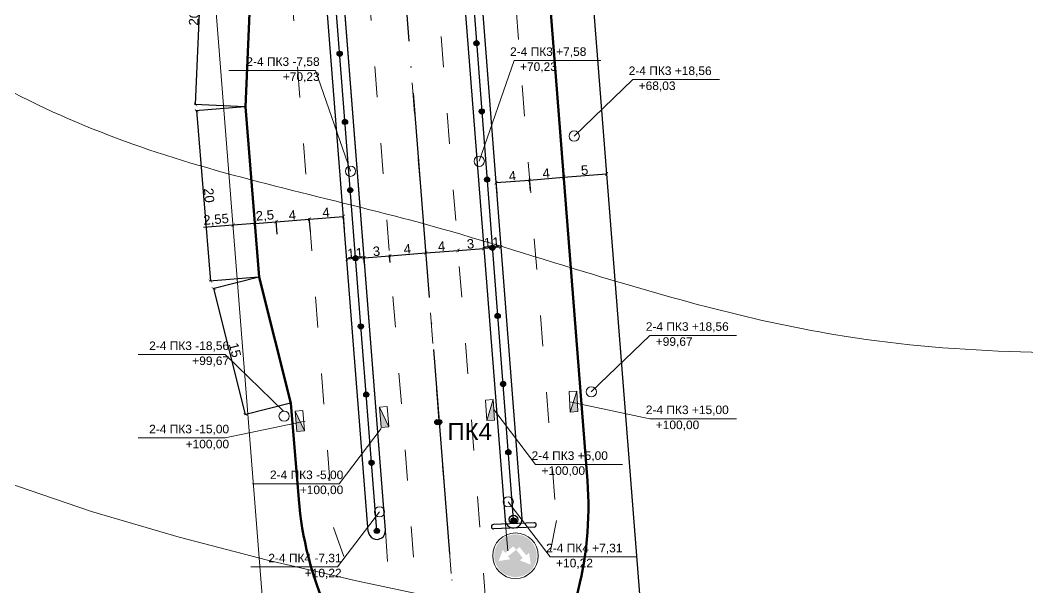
# Model space of a CAD drawing. Header units: millimetres. Extents: x -2123 to 5424, y -1286 to 835.
# Drawn here: x 1735.7 to 1853.5, y -149.8 to -83.4 of the extents above; entities that cross this region are included whole.
import ezdxf

# ---------------------------------------------------------------- set-up
doc = ezdxf.new("R2010")
doc.units = ezdxf.units.MM
doc.linetypes.add('ACAD_ISO03W100', pattern=[30, 12, -18])
doc.linetypes.add('ACAD_ISO04W100', pattern=[30, 24, -3, 0, -3])
doc.layers.get('0').update_dxf_attribs({"lineweight": 15})
for name, color, linetype, lineweight in [('0_Ном._пера__5', 5, 'Continuous', 18), ('1 Відмітки', 7, 'Continuous', 25), ('вертикалка', 6, 'Continuous', 15), ('Горизонталі', 7, 'Continuous', 18), ('Дор. Розм.', 7, 'Continuous', 50), ('дорога', 126, 'Continuous', 25), ('поздовжній профіль', 250, 'Continuous', 15), ('Позначки Наталії Симочко_Ном._пера__7', 7, 'Continuous', 18), ('Інж. мережі', 205, 'Continuous', 18)]:
    doc.layers.add(name, color=color, linetype=linetype, lineweight=lineweight)
doc.layers.add('Вісь', color=170, linetype='ACAD_ISO04W100')
doc.layers.add('Осі', color=164, linetype='Continuous')
doc.layers.add('Озелення', color=7, linetype='Continuous', lineweight=15, true_color=0x2bad00)
doc.styles.get("Standard").update_dxf_attribs({"font": 'arial.ttf'})
doc.styles.add('СГЕНЕРИР_СТИЛЬ_1', font='arial.ttf')
doc.dimstyles.new('Переход', dxfattribs={"dimscale": 0.1, "dimtxt": 11, "dimasz": 4, "dimexe": 1.25, "dimexo": 0.625, "dimgap": 0.9, "dimtad": 1, "dimtxsty": 'Standard', "dimblk": 'ARCHTICK', "dimcen": 2.5, "dimadec": 0, "dimazin": 0, "dimtfac": 1, "dimtmove": 0, "dimatfit": 3, "dimldrblk": 'ARCHTICK', "dimfxl": 1, "dimarcsym": 0})

# ---------------------------------------------------------------- blocks, each defined once
blk = doc.blocks.new('6')
at = {"layer": '1 Відмітки', "transparency": 33554559}
h = blk.add_hatch(color=256, dxfattribs=at)
h.dxf.hatch_style = 1
edge = h.paths.add_edge_path()
edge.add_arc((-467.508, 342.132), 0.2, 0, 360)
at = {"layer": '1 Відмітки'}
blk.add_circle((-467.508, 342.132), 0.2, dxfattribs=at)
blk = doc.blocks.new('4-2-3')
h = blk.add_hatch(color=5)
h.paths.add_polyline_path([(3.55, 3.27), (3.45, 3.27, 0.409993), (0.23, 0, 1), (6.77, 0, 0.409993)])
h.paths.add_polyline_path([(1.47, 0.66), (1.88, 0.25), (3.02, 1.39), (3.5, 0.91), (3.98, 1.39), (5.12, 0.25), (5.53, 0.66), (6, -1.11), (4.23, -0.64), (4.64, -0.23), (3.5, 0.91), (2.36, -0.23), (2.77, -0.64), (1.01, -1.11)], flags=16)
at = {"color": 5}
blk.add_circle((3.5, 0), 3.5, dxfattribs=at)
blk = doc.blocks.new('столб')
at = {"layer": 'поздовжній профіль', "color": 160}
for points in [[(-500, 0, 0, 0, 0), (-1000, 0, 350, 0, 0), (-1700, 0, 0, 0, 0)], [(500, 0, 0, 0, 0), (1000, 0, 350, 0, 0), (1700, 0, 0, 0, 0)]]:
    blk.add_lwpolyline(points, format="xyseb", dxfattribs=at)
blk.add_circle((0, 0), 500, dxfattribs=at)
blk = doc.blocks.new('*U915')
at = {"layer": 'Озелення', "lineweight": 20, "true_color": 0x000000}
h = blk.add_hatch(color=18, dxfattribs=at)
h.dxf.hatch_style = 1
edge = h.paths.add_edge_path()
edge.add_arc((0, 0), 0.301, -94.4575, 265.5425)
at = {"layer": '1 Відмітки', "color": 0, "xscale": 1.5, "yscale": 1.5, "zscale": 1.5, "rotation": 265.5425082136507}
blk.add_blockref('6', (-566.15, -659.26, -205), dxfattribs=at)
blk = doc.blocks.new('*U916')
at = {"layer": 'вертикалка', "color": 0, "linetype": 'ByBlock', "lineweight": -2, "transparency": 16777216, "rotation": 94.45749178634932}
for p in [(4395.8, -1088.13, -200), (4396.42, -1096.11, -200), (4397.04, -1104.09, -200), (4397.66, -1112.06, -200), (4398.28, -1120.04, -200), (4398.91, -1128.01, -200), (4399.53, -1135.99, -200), (4400.15, -1143.97, -200)]:
    blk.add_blockref('*U915', p, dxfattribs=at)
blk = doc.blocks.new('*U917')
at = {"layer": 'Озелення', "lineweight": 20, "true_color": 0x000000}
h = blk.add_hatch(color=18, dxfattribs=at)
h.dxf.hatch_style = 1
edge = h.paths.add_edge_path()
edge.add_arc((0, 0), 0.301, -94.4575, 265.5425)
at = {"layer": '1 Відмітки', "color": 0, "xscale": 1.5, "yscale": 1.5, "zscale": 1.5, "rotation": 265.5425082136507}
blk.add_blockref('6', (-566.15, -659.26, -205), dxfattribs=at)
blk = doc.blocks.new('*U918')
at = {"layer": 'вертикалка', "color": 0, "linetype": 'ByBlock', "lineweight": -2, "transparency": 16777216, "rotation": 94.45749178634932}
for p in [(4395.8, -1088.13, -200), (4396.42, -1096.11, -200), (4397.04, -1104.09, -200), (4397.66, -1112.06, -200), (4398.28, -1120.04, -200), (4398.91, -1128.01, -200), (4399.53, -1135.99, -200), (4400.15, -1143.97, -200)]:
    blk.add_blockref('*U917', p, dxfattribs=at)
blk = doc.blocks.new('_ArchTick')
at = {"color": 0, "linetype": 'ByBlock', "const_width": 0.15}
blk.add_lwpolyline([(-0.5, -0.5), (0.5, 0.5)], dxfattribs=at)
blk = doc.blocks.new('*D926')
at = {"layer": 'Defpoints', "color": 0, "transparency": 16777216}
for p in [(1778.89, -110.95), (1778.96, -111.8), (1775.95, -112.03)]:
    blk.add_point(p, dxfattribs=at)
at = {"layer": 'Інж. мережі', "color": 0, "lineweight": -2, "transparency": 16777216}
for p, q in [((1775.95, -111.97), (1775.88, -111.06)), ((1775.89, -111.19), (1778.89, -110.95)), ((1778.95, -111.73), (1778.88, -110.82))]:
    blk.add_line(p, q, dxfattribs=at)
at = {"layer": 'Інж. мережі', "color": 0, "lineweight": -2, "transparency": 16777216, "xscale": 0.4, "yscale": 0.4, "zscale": 0.4}
for p, rotation in [((1778.89, -110.95), 4.511397267358942), ((1775.89, -111.19), 184.5113972673589)]:
    blk.add_blockref('_ArchTick', p, dxfattribs=dict(at, rotation=rotation))
at = {"layer": 'Інж. мережі', "color": 0, "transparency": 16777216, "insert": (1777.34, -110.42), "char_height": 1.1, "attachment_point": 5, "rotation": 4.5114}
blk.add_mtext('3', dxfattribs=at)
blk = doc.blocks.new('*D927')
at = {"layer": 'Defpoints', "color": 0, "transparency": 16777216}
for p in [(1783.1, -110.61), (1783.1, -110.61), (1778.89, -110.95)]:
    blk.add_point(p, dxfattribs=at)
at = {"layer": 'Інж. мережі', "color": 0, "lineweight": -2, "transparency": 16777216}
for p, q in [((1778.89, -110.95), (1783.1, -110.61)), ((1783.1, -110.55), (1783.09, -110.49)), ((1778.9, -111.01), (1778.9, -111.07))]:
    blk.add_line(p, q, dxfattribs=at)
at = {"layer": 'Інж. мережі', "color": 0, "lineweight": -2, "transparency": 16777216, "xscale": 0.4, "yscale": 0.4, "zscale": 0.4}
for p, rotation in [((1778.89, -110.95), 184.5325286744031), ((1783.1, -110.61), 4.532528674403104)]:
    blk.add_blockref('_ArchTick', p, dxfattribs=dict(at, rotation=rotation))
at = {"layer": 'Інж. мережі', "color": 0, "transparency": 16777216, "insert": (1780.95, -110.14), "char_height": 1.1, "attachment_point": 5, "rotation": 4.5325}
blk.add_mtext('4', dxfattribs=at)
blk = doc.blocks.new('*D928')
at = {"layer": 'Defpoints', "color": 0, "transparency": 16777216}
for p in [(1783.1, -110.61), (1786.89, -110.31), (1786.89, -110.31)]:
    blk.add_point(p, dxfattribs=at)
at = {"layer": 'Інж. мережі', "color": 0, "lineweight": -2, "transparency": 16777216}
for p, q in [((1783.1, -110.61), (1786.89, -110.31)), ((1783.11, -110.68), (1783.11, -110.74)), ((1786.9, -110.38), (1786.9, -110.44))]:
    blk.add_line(p, q, dxfattribs=at)
at = {"layer": 'Інж. мережі', "color": 0, "lineweight": -2, "transparency": 16777216, "xscale": 0.4, "yscale": 0.4, "zscale": 0.4}
for p, rotation in [((1783.1, -110.61), 184.5325286744024), ((1786.89, -110.31), 4.532528674402378)]:
    blk.add_blockref('_ArchTick', p, dxfattribs=dict(at, rotation=rotation))
at = {"layer": 'Інж. мережі', "color": 0, "transparency": 16777216, "insert": (1784.95, -109.83), "char_height": 1.1, "attachment_point": 5, "rotation": 4.5325}
blk.add_mtext('4', dxfattribs=at)
blk = doc.blocks.new('*D929')
at = {"layer": 'Defpoints', "color": 0, "transparency": 16777216}
for p in [(1786.89, -110.31), (1789.89, -110.08), (1789.89, -110.08)]:
    blk.add_point(p, dxfattribs=at)
at = {"layer": 'Інж. мережі', "color": 0, "lineweight": -2, "transparency": 16777216}
for p, q in [((1786.89, -110.25), (1786.88, -110.19)), ((1786.89, -110.31), (1789.89, -110.08)), ((1789.88, -110.02), (1789.88, -109.95))]:
    blk.add_line(p, q, dxfattribs=at)
at = {"layer": 'Інж. мережі', "color": 0, "lineweight": -2, "transparency": 16777216, "xscale": 0.4, "yscale": 0.4, "zscale": 0.4}
for p, rotation in [((1786.89, -110.31), 184.4794365076259), ((1789.89, -110.08), 4.479436507625901)]:
    blk.add_blockref('_ArchTick', p, dxfattribs=dict(at, rotation=rotation))
at = {"layer": 'Інж. мережі', "color": 0, "transparency": 16777216, "insert": (1788.34, -109.55), "char_height": 1.1, "attachment_point": 5, "rotation": 4.4794}
blk.add_mtext('3', dxfattribs=at)
blk = doc.blocks.new('*D930')
at = {"layer": 'Defpoints', "color": 0, "transparency": 16777216}
for p in [(1774.9, -111.26), (1774.9, -111.26), (1775.89, -111.18)]:
    blk.add_point(p, dxfattribs=at)
at = {"layer": 'Інж. мережі', "color": 0, "lineweight": -2, "transparency": 16777216}
for p, q in [((1775.89, -111.18), (1774.9, -111.26)), ((1774.9, -111.32), (1774.91, -111.39)), ((1775.89, -111.25), (1775.9, -111.31))]:
    blk.add_line(p, q, dxfattribs=at)
at = {"layer": 'Інж. мережі', "color": 0, "lineweight": -2, "transparency": 16777216, "xscale": 0.4, "yscale": 0.4, "zscale": 0.4}
for p, rotation in [((1774.9, -111.26), 184.4574917863492), ((1775.89, -111.18), 4.457491786349186)]:
    blk.add_blockref('_ArchTick', p, dxfattribs=dict(at, rotation=rotation))
at = {"layer": 'Інж. мережі', "color": 0, "transparency": 16777216, "insert": (1775.34, -110.58), "char_height": 1.1, "attachment_point": 5, "rotation": 4.4575}
blk.add_mtext('1', dxfattribs=at)
blk = doc.blocks.new('*D931')
at = {"layer": 'Defpoints', "color": 0, "transparency": 16777216}
for p in [(1773.91, -111.34), (1773.91, -111.34), (1774.9, -111.26)]:
    blk.add_point(p, dxfattribs=at)
at = {"layer": 'Інж. мережі', "color": 0, "lineweight": -2, "transparency": 16777216}
for p, q in [((1774.9, -111.26), (1773.91, -111.34)), ((1773.91, -111.4), (1773.92, -111.46)), ((1774.9, -111.32), (1774.91, -111.39))]:
    blk.add_line(p, q, dxfattribs=at)
at = {"layer": 'Інж. мережі', "color": 0, "lineweight": -2, "transparency": 16777216, "xscale": 0.4, "yscale": 0.4, "zscale": 0.4}
for p, rotation in [((1773.91, -111.34), 184.4574917863492), ((1774.9, -111.26), 4.457491786349186)]:
    blk.add_blockref('_ArchTick', p, dxfattribs=dict(at, rotation=rotation))
at = {"layer": 'Інж. мережі', "color": 0, "transparency": 16777216, "insert": (1774.35, -110.66), "char_height": 1.1, "attachment_point": 5, "rotation": 4.4575}
blk.add_mtext('1', dxfattribs=at)
blk = doc.blocks.new('*D932')
at = {"layer": 'Defpoints', "color": 0, "transparency": 16777216}
for p in [(1789.89, -110.09), (1789.89, -110.09), (1790.88, -110.01)]:
    blk.add_point(p, dxfattribs=at)
at = {"layer": 'Інж. мережі', "color": 0, "lineweight": -2, "transparency": 16777216}
for p, q in [((1790.88, -110.01), (1789.89, -110.09)), ((1789.89, -110.15), (1789.9, -110.21)), ((1790.88, -110.07), (1790.89, -110.14))]:
    blk.add_line(p, q, dxfattribs=at)
at = {"layer": 'Інж. мережі', "color": 0, "lineweight": -2, "transparency": 16777216, "xscale": 0.4, "yscale": 0.4, "zscale": 0.4}
for p, rotation in [((1789.89, -110.09), 184.4574917863492), ((1790.88, -110.01), 4.457491786349186)]:
    blk.add_blockref('_ArchTick', p, dxfattribs=dict(at, rotation=rotation))
at = {"layer": 'Інж. мережі', "color": 0, "transparency": 16777216, "insert": (1790.33, -109.41), "char_height": 1.1, "attachment_point": 5, "rotation": 4.4575}
blk.add_mtext('1', dxfattribs=at)
blk = doc.blocks.new('*D933')
at = {"layer": 'Defpoints', "color": 0, "transparency": 16777216}
for p in [(1790.88, -110.01), (1790.88, -110.01), (1791.86, -109.93)]:
    blk.add_point(p, dxfattribs=at)
at = {"layer": 'Інж. мережі', "color": 0, "lineweight": -2, "transparency": 16777216}
for p, q in [((1791.86, -109.93), (1790.88, -110.01)), ((1790.88, -110.07), (1790.89, -110.13)), ((1791.87, -110), (1791.87, -110.06))]:
    blk.add_line(p, q, dxfattribs=at)
at = {"layer": 'Інж. мережі', "color": 0, "lineweight": -2, "transparency": 16777216, "xscale": 0.4, "yscale": 0.4, "zscale": 0.4}
for p, rotation in [((1790.88, -110.01), 184.4574917863492), ((1791.86, -109.93), 4.457491786349186)]:
    blk.add_blockref('_ArchTick', p, dxfattribs=dict(at, rotation=rotation))
at = {"layer": 'Інж. мережі', "color": 0, "transparency": 16777216, "insert": (1791.32, -109.33), "char_height": 1.1, "attachment_point": 5, "rotation": 4.4575}
blk.add_mtext('1', dxfattribs=at)
blk = doc.blocks.new('*D934')
at = {"layer": 'Defpoints', "color": 0, "transparency": 16777216}
for p in [(1762.01, -93.5), (1757.92, -113.9), (1763.63, -113.43)]:
    blk.add_point(p, dxfattribs=at)
at = {"layer": 'Інж. мережі', "color": 0, "lineweight": -2, "transparency": 16777216}
for p, q in [((1761.95, -93.5), (1756.18, -93.97)), ((1756.31, -93.96), (1757.92, -113.9)), ((1763.56, -113.44), (1757.8, -113.91))]:
    blk.add_line(p, q, dxfattribs=at)
at = {"layer": 'Інж. мережі', "color": 0, "lineweight": -2, "transparency": 16777216, "xscale": 0.4, "yscale": 0.4, "zscale": 0.4}
for p, rotation in [((1756.31, -93.96), 94.64057326908797), ((1757.92, -113.9), 274.640573269088)]:
    blk.add_blockref('_ArchTick', p, dxfattribs=dict(at, rotation=rotation))
at = {"layer": 'Інж. мережі', "color": 0, "transparency": 16777216, "insert": (1757.77, -103.88), "char_height": 1.1, "attachment_point": 5, "rotation": 274.6406}
blk.add_mtext('20', dxfattribs=at)
blk = doc.blocks.new('*D935')
at = {"layer": 'Defpoints', "color": 0, "transparency": 16777216}
for p in [(1757.07, -73.11), (1762.88, -73.36), (1762.01, -93.5)]:
    blk.add_point(p, dxfattribs=at)
at = {"layer": 'Інж. мережі', "color": 0, "lineweight": -2, "transparency": 16777216}
for p, q in [((1756.19, -93.25), (1757.07, -73.11)), ((1762.82, -73.36), (1756.94, -73.11)), ((1761.95, -93.5), (1756.07, -93.24))]:
    blk.add_line(p, q, dxfattribs=at)
at = {"layer": 'Інж. мережі', "color": 0, "lineweight": -2, "transparency": 16777216, "xscale": 0.4, "yscale": 0.4, "zscale": 0.4}
for p, rotation in [((1757.07, -73.11), 87.51555692018573), ((1756.19, -93.25), 267.5155569201858)]:
    blk.add_blockref('_ArchTick', p, dxfattribs=dict(at, rotation=rotation))
at = {"layer": 'Інж. мережі', "color": 0, "transparency": 16777216, "insert": (1755.98, -83.15), "char_height": 1.1, "attachment_point": 5, "rotation": 87.5156}
blk.add_mtext('20', dxfattribs=at)
blk = doc.blocks.new('*D936')
at = {"layer": 'Defpoints', "color": 0, "transparency": 16777216}
for p in [(1763.63, -113.43), (1758.31, -114.77), (1767.33, -128.18)]:
    blk.add_point(p, dxfattribs=at)
at = {"layer": 'Інж. мережі', "color": 0, "lineweight": -2, "transparency": 16777216}
for p, q in [((1763.57, -113.45), (1758.19, -114.8)), ((1762.02, -129.52), (1758.31, -114.77)), ((1767.27, -128.2), (1761.9, -129.55))]:
    blk.add_line(p, q, dxfattribs=at)
at = {"layer": 'Інж. мережі', "color": 0, "lineweight": -2, "transparency": 16777216, "xscale": 0.4, "yscale": 0.4, "zscale": 0.4}
for p, rotation in [((1758.31, -114.77), 104.1028954771153), ((1762.02, -129.52), 284.1028954771153)]:
    blk.add_blockref('_ArchTick', p, dxfattribs=dict(at, rotation=rotation))
at = {"layer": 'Інж. мережі', "color": 0, "transparency": 16777216, "insert": (1760.8, -121.98), "char_height": 1.1, "attachment_point": 5, "rotation": 284.1029}
blk.add_mtext('15', dxfattribs=at)
blk = doc.blocks.new('*D937')
at = {"layer": 'Defpoints', "color": 0, "transparency": 16777216}
for p in [(1765.61, -106.96), (1763.24, -108.69), (1765.73, -108.49)]:
    blk.add_point(p, dxfattribs=at)
at = {"layer": 'Інж. мережі', "color": 0, "lineweight": -2, "transparency": 16777216}
for p, q in [((1763.24, -108.63), (1763.11, -107.04)), ((1763.12, -107.16), (1765.61, -106.96)), ((1765.73, -108.42), (1765.6, -106.84))]:
    blk.add_line(p, q, dxfattribs=at)
at = {"layer": 'Інж. мережі', "color": 0, "lineweight": -2, "transparency": 16777216, "xscale": 0.4, "yscale": 0.4, "zscale": 0.4}
for p, rotation in [((1763.12, -107.16), 184.6405732690883), ((1765.61, -106.96), 4.640573269088251)]:
    blk.add_blockref('_ArchTick', p, dxfattribs=dict(at, rotation=rotation))
at = {"layer": 'Інж. мережі', "color": 0, "transparency": 16777216, "insert": (1764.3, -106.31), "char_height": 1.1, "attachment_point": 5, "rotation": 4.6406}
blk.add_mtext('2,5', dxfattribs=at)
blk = doc.blocks.new('*D938')
at = {"layer": 'Defpoints', "color": 0, "transparency": 16777216}
for p in [(1769.49, -106.66), (1769.61, -108.19), (1765.73, -108.49)]:
    blk.add_point(p, dxfattribs=at)
at = {"layer": 'Інж. мережі', "color": 0, "lineweight": -2, "transparency": 16777216}
for p, q in [((1765.72, -108.43), (1765.6, -106.84)), ((1765.61, -106.96), (1769.49, -106.66)), ((1769.61, -108.12), (1769.48, -106.53))]:
    blk.add_line(p, q, dxfattribs=at)
at = {"layer": 'Інж. мережі', "color": 0, "lineweight": -2, "transparency": 16777216, "xscale": 0.4, "yscale": 0.4, "zscale": 0.4}
for p, rotation in [((1765.61, -106.96), 184.5051394251554), ((1769.49, -106.66), 4.505139425155332)]:
    blk.add_blockref('_ArchTick', p, dxfattribs=dict(at, rotation=rotation))
at = {"layer": 'Інж. мережі', "color": 0, "transparency": 16777216, "insert": (1767.5, -106.17), "char_height": 1.1, "attachment_point": 5, "rotation": 4.5051}
blk.add_mtext('4', dxfattribs=at)
blk = doc.blocks.new('*D939')
at = {"layer": 'Defpoints', "color": 0, "transparency": 16777216}
for p in [(1773.48, -106.34), (1769.61, -108.19), (1773.6, -107.87)]:
    blk.add_point(p, dxfattribs=at)
at = {"layer": 'Інж. мережі', "color": 0, "lineweight": -2, "transparency": 16777216}
for p, q in [((1769.61, -108.12), (1769.48, -106.53)), ((1769.49, -106.66), (1773.48, -106.34)), ((1773.6, -107.81), (1773.47, -106.22))]:
    blk.add_line(p, q, dxfattribs=at)
at = {"layer": 'Інж. мережі', "color": 0, "lineweight": -2, "transparency": 16777216, "xscale": 0.4, "yscale": 0.4, "zscale": 0.4}
for p, rotation in [((1769.49, -106.66), 184.5051394251552), ((1773.48, -106.34), 4.505139425155128)]:
    blk.add_blockref('_ArchTick', p, dxfattribs=dict(at, rotation=rotation))
at = {"layer": 'Інж. мережі', "color": 0, "transparency": 16777216, "insert": (1771.44, -105.86), "char_height": 1.1, "attachment_point": 5, "rotation": 4.5051}
blk.add_mtext('4', dxfattribs=at)
blk = doc.blocks.new('*D940')
at = {"layer": 'Defpoints', "color": 0, "transparency": 16777216}
for p in [(1795.25, -102.08), (1795.35, -103.43), (1791.45, -103.73)]:
    blk.add_point(p, dxfattribs=at)
at = {"layer": 'Інж. мережі', "color": 0, "lineweight": -2, "transparency": 16777216}
for p, q in [((1791.44, -103.67), (1791.33, -102.26)), ((1791.34, -102.38), (1795.25, -102.08)), ((1795.35, -103.36), (1795.24, -101.95))]:
    blk.add_line(p, q, dxfattribs=at)
at = {"layer": 'Інж. мережі', "color": 0, "lineweight": -2, "transparency": 16777216, "xscale": 0.4, "yscale": 0.4, "zscale": 0.4}
for p, rotation in [((1791.34, -102.38), 184.5051394251554), ((1795.25, -102.08), 4.505139425155433)]:
    blk.add_blockref('_ArchTick', p, dxfattribs=dict(at, rotation=rotation))
at = {"layer": 'Інж. мережі', "color": 0, "transparency": 16777216, "insert": (1793.24, -101.59), "char_height": 1.1, "attachment_point": 5, "rotation": 4.5051}
blk.add_mtext('4', dxfattribs=at)
blk = doc.blocks.new('*D941')
at = {"layer": 'Defpoints', "color": 0, "transparency": 16777216}
for p in [(1799.23, -101.76), (1795.35, -103.43), (1799.34, -103.11)]:
    blk.add_point(p, dxfattribs=at)
at = {"layer": 'Інж. мережі', "color": 0, "lineweight": -2, "transparency": 16777216}
for p, q in [((1795.35, -103.36), (1795.24, -101.95)), ((1795.25, -102.08), (1799.23, -101.76)), ((1799.33, -103.05), (1799.22, -101.64))]:
    blk.add_line(p, q, dxfattribs=at)
at = {"layer": 'Інж. мережі', "color": 0, "lineweight": -2, "transparency": 16777216, "xscale": 0.4, "yscale": 0.4, "zscale": 0.4}
for p, rotation in [((1795.25, -102.08), 184.5051394251556), ((1799.23, -101.76), 4.505139425155649)]:
    blk.add_blockref('_ArchTick', p, dxfattribs=dict(at, rotation=rotation))
at = {"layer": 'Інж. мережі', "color": 0, "transparency": 16777216, "insert": (1797.19, -101.28), "char_height": 1.1, "attachment_point": 5, "rotation": 4.5051}
blk.add_mtext('4', dxfattribs=at)
blk = doc.blocks.new('*D1001')
at = {"layer": 'Defpoints', "color": 0, "transparency": 16777216}
for p in [(1799.23, -101.76), (1804.25, -101.37), (1804.25, -101.37)]:
    blk.add_point(p, dxfattribs=at)
at = {"layer": 'Інж. мережі', "color": 0, "lineweight": -2, "transparency": 16777216}
for p, q in [((1804.25, -101.31), (1804.24, -101.24)), ((1799.22, -101.7), (1799.22, -101.64)), ((1799.23, -101.76), (1804.25, -101.37))]:
    blk.add_line(p, q, dxfattribs=at)
at = {"layer": 'Інж. мережі', "color": 0, "lineweight": -2, "transparency": 16777216, "xscale": 0.4, "yscale": 0.4, "zscale": 0.4}
for p, rotation in [((1804.25, -101.37), 4.492659381293425), ((1799.23, -101.76), 184.4926593812934)]:
    blk.add_blockref('_ArchTick', p, dxfattribs=dict(at, rotation=rotation))
at = {"layer": 'Інж. мережі', "color": 0, "transparency": 16777216, "insert": (1801.69, -100.92), "char_height": 1.1, "attachment_point": 5, "rotation": 4.4927}
blk.add_mtext('5', dxfattribs=at)
blk = doc.blocks.new('*D1002')
at = {"layer": 'Defpoints', "color": 0, "transparency": 16777216}
for p in [(1763.12, -107.16), (1760.57, -107.36), (1760.57, -107.36)]:
    blk.add_point(p, dxfattribs=at)
at = {"layer": 'Інж. мережі', "color": 0, "lineweight": -2, "transparency": 16777216}
for p, q in [((1763.12, -107.16), (1760.57, -107.36)), ((1763.12, -107.23), (1763.13, -107.29)), ((1760.57, -107.36), (1757.12, -107.64)), ((1760.58, -107.43), (1760.58, -107.49))]:
    blk.add_line(p, q, dxfattribs=at)
at = {"layer": 'Інж. мережі', "color": 0, "lineweight": -2, "transparency": 16777216, "xscale": 0.4, "yscale": 0.4, "zscale": 0.4}
for p, rotation in [((1760.57, -107.36), 184.501328586593), ((1763.12, -107.16), 4.501328586592965)]:
    blk.add_blockref('_ArchTick', p, dxfattribs=dict(at, rotation=rotation))
at = {"layer": 'Інж. мережі', "color": 0, "transparency": 16777216, "insert": (1758.59, -106.77), "char_height": 1.1, "attachment_point": 5, "rotation": 4.5013}
blk.add_mtext('2,55', dxfattribs=at)

msp = doc.modelspace()

# ---------------------------------------------------------------- hatches: boundary and pattern name
at = {"layer": '0_Ном._пера__5', "linetype": 'Continuous', "lineweight": 18}
h = msp.add_hatch(color=5, dxfattribs=at)
h.paths.add_polyline_path([(1791.121, -145.765, 1), (1796.078, -146.326, 0.4099927), (1793.916, -143.571), (1793.845, -143.563, 0.4099927)])
h.paths.add_polyline_path([(1792.994, -146.468), (1791.618, -146.669), (1792.121, -145.372), (1792.397, -145.718), (1793.359, -144.952), (1793.681, -145.355), (1792.719, -146.122)], flags=0)
h.paths.add_polyline_path([(1793.681, -145.355), (1794.084, -145.034), (1794.851, -145.996), (1795.197, -145.72), (1795.398, -147.097), (1794.101, -146.593), (1794.447, -146.317)], flags=0)
at = {"layer": 'вертикалка'}
h = msp.add_hatch(color=0, dxfattribs=at)
h.dxf.hatch_style = 1
h.paths.add_polyline_path([(1800.778, -126.782), (1800.912, -129.178), (1800.013, -129.228)])
h = msp.add_hatch(color=0, dxfattribs=at)
h.dxf.hatch_style = 1
h.paths.add_polyline_path([(1790.975, -127.776), (1791.145, -130.17), (1790.247, -130.233)])
h = msp.add_hatch(color=0, dxfattribs=at)
h.dxf.hatch_style = 1
h.paths.add_polyline_path([(1767.829, -129.138), (1768.038, -131.528), (1768.935, -131.45)])
h = msp.add_hatch(color=0, dxfattribs=at)
h.dxf.hatch_style = 1
h.paths.add_polyline_path([(1777.688, -128.668), (1777.897, -131.059), (1778.794, -130.981)])
at = {"layer": 'Озелення', "lineweight": 20}
h = msp.add_hatch(dxfattribs=at)
h.set_pattern_fill('GRASS', color=0, scale=0.1)
h.paths.add_polyline_path([(1595.841, 42.076), (1581.276, 42.092), (1581.035, 40.819), (1580.766, 39.29), (1580.515, 37.744), (1580.418, 37.093), (1598.835, 37.072), (1598.837, 39.072, 0.4142136)])
h.paths.add_polyline_path([(1581.276, 42.092), (1579.535, 42.094), (1579.529, 37.094), (1580.418, 37.093), (1580.515, 37.744), (1580.766, 39.29), (1581.035, 40.819)])
h.paths.add_polyline_path([(1624.83, 21.03), (1625.028, 22.043), (1579.512, 22.094), (1579.506, 17.094), (1624.745, 17.043)])
h.paths.add_polyline_path([(1649.878, 19.436, -0.4145469), (1652.386, 21.94), (1640.351, 21.965), (1639.374, 20.483, -0.2521436), (1639.644, 19.982, -1), (1638.444, 19.982, -0.5972608), (1639.374, 20.483), (1640.391, 22.025), (1625.028, 22.043), (1624.83, 21.03), (1624.745, 17.043), (1651.751, 17.012, -0.3413729)])
h.paths.add_polyline_path([(1660.449, 22.002), (1640.391, 22.025), (1640.351, 21.965), (1652.386, 21.94, 0.4145469), (1649.878, 19.436, 0.3413729), (1651.751, 17.012), (1660.625, 17.002, -0.2963597), (1660.476, 17.23)])
h.paths.add_polyline_path([(1663.815, 19.999), (1663.818, 21.999), (1660.949, 22.002), (1660.962, 19.608, -1.0028232), (1661.962, 19.61, -0.9971848), (1660.962, 19.608), (1660.976, 17.233, -0.2999659), (1660.826, 17.002, 0.4128913)])
h.paths.add_polyline_path([(1801.302, -172.339, 0.4142136), (1798.076, -169.584), (1800.571, -201.333), (1801.096, -201.421), (1802.042, -201.58), (1802.988, -201.736), (1803.62, -201.84)])
h.paths.add_polyline_path([(1777.389, -171.378), (1777.153, -171.397, 0.4142136), (1774.397, -174.623), (1776.131, -196.693), (1776.357, -196.742), (1777.313, -196.944), (1778.269, -197.144), (1779.225, -197.342), (1779.238, -197.344)])
h.paths.add_polyline_path([(1779.238, -197.345), (1778.269, -197.144), (1777.313, -196.944), (1776.357, -196.742), (1776.131, -196.693), (1776.704, -203.98), (1779.694, -203.745)])
h.paths.add_polyline_path([(1994.689, 21.692), (1940.412, 21.754), (1940.41, 19.754, 0.4142136), (1943.406, 16.751), (1994.684, 16.692)])
h.paths.add_polyline_path([(1994.712, 41.692), (1907.341, 41.792), (1903.632, 41.004), (1898.312, 40.062), (1892.865, 39.018), (1890.065, 38.369), (1887.198, 37.588), (1884.807, 36.817), (1994.706, 36.692)])

# ---------------------------------------------------------------- linework, layer by layer
at = {"layer": '0_Ном._пера__5', "color": 5, "linetype": 'Continuous', "lineweight": 18}
msp.add_circle((1793.6, -146.045), 2.667, dxfattribs=at)
at = {"layer": 'вертикалка', "color": 0}
for p, q in [((1800.778, -126.782, 200), (1800.013, -129.228, 200)), ((1790.975, -127.776, 200), (1790.247, -130.233, 200)), ((1767.829, -129.138, 200), (1768.935, -131.45, 200)), ((1777.688, -128.668, 200), (1778.794, -130.981, 200))]:
    msp.add_line(p, q, dxfattribs=at)
at = {"layer": 'вертикалка', "color": 0, "elevation": 200}
for points in [[(1800.912, -129.178), (1800.013, -129.228), (1799.88, -126.832), (1800.778, -126.782)], [(1791.145, -130.17), (1790.247, -130.233), (1790.077, -127.839), (1790.975, -127.776)], [(1768.038, -131.528), (1768.935, -131.45), (1768.726, -129.059), (1767.829, -129.138)], [(1777.897, -131.059), (1778.794, -130.981), (1778.584, -128.59), (1777.688, -128.668)]]:
    msp.add_lwpolyline(points, close=True, dxfattribs=at)
at = {"layer": 'Вісь', "color": 18, "true_color": 0x000000}
msp.add_lwpolyline([(1753.074, 268.177), (1790.418, -202.902)], dxfattribs=at)
at = {"layer": 'Горизонталі'}
msp.add_lwpolyline([(1859.676, -161.554), (1849.02, -160.463), (1838.37, -159.276), (1827.734, -157.973), (1817.119, -156.533), (1806.531, -154.936), (1795.978, -153.162), (1785.466, -151.191), (1775.003, -149.003), (1764.596, -146.577), (1754.254, -143.889), (1744.004, -140.861), (1733.884, -137.391), (1723.929, -133.378), (1714.179, -128.727), (1704.693, -123.42), (1695.546, -117.489), (1686.81, -110.963), (1678.56, -103.876), (1670.869, -96.258), (1663.81, -88.142), (1657.457, -79.557)], dxfattribs=at)
at = {"layer": 'Горизонталі', "lineweight": 20}
msp.add_spline([(1931.631, -118.868), (1873.457, -122.108), (1832.047, -120.353), (1801.68, -112.829), (1782.356, -107.061), (1750.734, -98.534), (1722.332, -83.814), (1688.835, -41.436), (1674.271, -14.754), (1671.76, 1.247), (1682.144, 47.829), (1687.484, 86.621), (1691.959, 101.325), (1724.477, 131.493), (1762.005, 152.056), (1794.128, 172.872), (1881.485, 208.784)], degree=3, dxfattribs=at)
at = {"layer": 'Дор. Розм.', "color": 18, "true_color": 0x000000}
for points in [[(1800.631, -202.1), (1798.076, -169.584, -0.0861799), (1799.354, -155.956), (1800.73, -150.897, 0.0860988), (1802.009, -137.282), (1795.965, -60.045, -0.2220612), (1807.845, -28.338), (1847.369, 10.396, -0.196584), (1875.412, 21.828), (1885.412, 21.817)], [(1767.331, -128.183), (1768.246, -139.449, 0.0856233), (1771.635, -152.62), (1773.97, -157.813, -0.088113), (1777.389, -171.378), (1779.694, -203.745)]]:
    msp.add_lwpolyline(points, format="xyb", dxfattribs=at)
msp.add_lwpolyline([(1762.882, -73.363), (1762.008, -93.5), (1763.626, -113.434), (1767.331, -128.183)], dxfattribs=at)
at = {"layer": 'дорога'}
for p, q in [((1795.769, -142.189), (1791.024, -142.409)), ((1795.792, -142.688), (1791.048, -142.908))]:
    msp.add_line(p, q, dxfattribs=at)
at = {"layer": 'дорога', "color": 18, "lineweight": 30, "true_color": 0x000000}
for points in [[(1765.919, 195.846), (1765.919, 195.846), (1792.376, -141.87)], [(1778.381, -143.066), (1751.965, 194.664)], [(1777.383, -143.137), (1756.901, 119.61)]]:
    msp.add_lwpolyline(points, dxfattribs=at)
at = {"layer": 'дорога', "color": 18, "lineweight": 20, "true_color": 0x000000}
for points in [[(1778.38, -143.058), (1752.188, 191.877), (1751.965, 194.664)], [(1756.427, -54.727), (1768.23, -204.646)]]:
    msp.add_lwpolyline(points, dxfattribs=at)
at = {"layer": 'дорога', "color": 18, "lineweight": 30, "true_color": 0x000000}
for points in [[(1794.371, -141.723), (1787.842, -56.868, -0.1680787), (1798.126, -27.216, 0.6925365), (1797.156, -25.615, -0.0468383), (1786.733, -26.571), (1784.447, -26.569)], [(1776.386, -143.208), (1770.048, -62.768, 0.2024604), (1752.868, -29.613), (1751.009, -28.069, -0.7367126), (1751.739, -26.304, 0.0228117), (1756.841, -26.537), (1768.241, -26.55)], [(1793.374, -141.799), (1786.842, -56.906, -0.1554117), (1795.868, -28.567, 0.6585425), (1794.911, -26.998, -0.0360204), (1786.731, -27.571), (1784.526, -27.569)]]:
    msp.add_lwpolyline(points, format="xyb", dxfattribs=at)
at = {"layer": 'дорога', "color": 18, "true_color": 0x000000}
msp.add_lwpolyline([(1799.997, -47.223), (1812.096, -201.199)], dxfattribs=at)
at = {"layer": 'дорога'}
msp.add_circle((1793.374, -141.799), 0.5, dxfattribs=at)
for centre, start, end in [((1791.036, -142.659), 92.65764, 272.65764), ((1795.781, -142.439), 272.65764, 92.65764)]:
    msp.add_arc(centre, 0.25, start, end, dxfattribs=at)
at = {"layer": 'дорога', "color": 18, "lineweight": 30, "true_color": 0x000000}
for centre, end in [((1793.374, -141.799), 4.90927), ((1777.383, -143.137), 4.91647)]:
    msp.add_arc(centre, 1, 184.07011, end, dxfattribs=at)
at = {"layer": 'Осі', "color": 18, "linetype": 'ACAD_ISO03W100', "lineweight": 20, "ltscale": 0.3, "true_color": 0x000000, "elevation": 205}
msp.add_lwpolyline([(1753.074, 268.177), (1790.418, -202.902)], dxfattribs=at)
at = {"layer": 'Осі', "color": 18, "linetype": 'ACAD_ISO03W100', "lineweight": 20, "ltscale": 0.3, "true_color": 0x000000}
for points in [[(1771.493, 85.19), (1794.15, -202.609)], [(1772.19, -25.998), (1786.174, -203.236)], [(1792.376, -141.87), (1797.639, -202.334)], [(1798.4, -141.942), (1795.127, -157.999)], [(1772.333, -142.76), (1778.723, -160.818)], [(1778.383, -143.137), (1782.685, -203.511)]]:
    msp.add_lwpolyline(points, dxfattribs=at)
for points in [[(1771.903, -137.298), (1766.06, -63.082, 0.2024604), (1750.312, -32.69), (1724.577, -11.311)], [(1798.204, -139.454), (1791.978, -60.359, -0.2220612), (1805.045, -25.481), (1815.569, -15.168)]]:
    msp.add_lwpolyline(points, format="xyb", dxfattribs=at)
at = {"layer": 'Позначки Наталії Симочко_Ном._пера__7', "color": 7, "linetype": 'Continuous', "lineweight": 18}
for points in [[(1789.361, -99.885), (1793.438, -88.09), (1803.589, -88.089)], [(1774.304, -101.053), (1770.227, -89.257), (1760.076, -89.257)], [(1800.471, -96.931), (1807.315, -90.328), (1817.466, -90.327)], [(1802.471, -126.866), (1809.315, -120.263), (1819.466, -120.262)], [(1766.479, -129.117), (1759.636, -122.514), (1749.484, -122.513)], [(1799.946, -128.03), (1809.315, -130.012), (1819.466, -130.011)], [(1791.056, -128.92), (1795.958, -135.368), (1806.109, -135.368)], [(1769.004, -130.281), (1759.636, -132.263), (1749.484, -132.262)], [(1777.894, -131.172), (1772.992, -137.62), (1762.841, -137.619)], [(1792.755, -139.741), (1797.656, -146.189), (1807.808, -146.188)], [(1777.698, -140.908), (1772.797, -147.357), (1762.646, -147.356)]]:
    msp.add_lwpolyline(points, dxfattribs=at)

# ---------------------------------------------------------------- block references
at = {"color": 0, "yscale": 0.001200000000244471, "zscale": 0.001200000000244471}
for p, xscale, rotation in [((1800.471, -96.931), -0.001200000000244471, 93.62359418187513), ((1789.361, -99.885), -0.001200000000244472, 93.62359411230719), ((1774.304, -101.053), 0.001200000000244471, 275.4414632364986), ((1802.471, -126.866), -0.001200000000244471, 93.62359418187513), ((1766.536, -129.714), 0.001200000000244471, 275.4414632364986), ((1792.755, -139.741), -0.001200000000244472, 93.62359411230719), ((1777.698, -140.908), 0.001200000000244471, 275.4414632364986)]:
    msp.add_blockref('столб', p, dxfattribs=dict(at, xscale=xscale, rotation=rotation))
at = {"color": 0, "linetype": 'Continuous', "xscale": 0.7620479999998103, "yscale": 0.7620479999998103, "zscale": 0.7620479999998103, "rotation": 353.5404876772521}
msp.add_blockref('4-2-3', (1790.95, -145.745), dxfattribs=at)
at = {"layer": '1 Відмітки', "color": 0, "xscale": 1.5, "yscale": 1.5, "zscale": 1.5}
for p in [(2485.717, -643.617, 200.769), (2485.934, -643.6)]:
    msp.add_blockref('6', p, dxfattribs=at)
at = {"layer": 'вертикалка', "color": 0, "lineweight": 20}
for name, p in [('*U918', (-2606.768, 1002.06, 610)), ('*U916', (-2622.766, 1000.829, 405))]:
    msp.add_blockref(name, p, dxfattribs=at)

# ---------------------------------------------------------------- texts
at = {"layer": '1 Відмітки', "color": 0, "insert": (1785.653, -130.521, 200.769), "char_height": 2, "attachment_point": 1}
msp.add_mtext_dynamic_manual_height_columns('ПК4', width=7.02543, gutter_width=12.5, heights=[0], dxfattribs=at)
at = {"layer": 'Позначки Наталії Симочко_Ном._пера__7', "color": 7, "linetype": 'Continuous', "lineweight": 18, "char_height": 1, "line_spacing_factor": 1.053334, "style": 'СГЕНЕРИР_СТИЛЬ_1'}
for s, insert, attachment_point in [('\\A1;{\\pql;\\fArial|b0|i0|c204|p38;2-4 ПК3 +\\fArial|b0|i0|c204|p38;7\\fArial|b0|i0|c204|p38;,\\fArial|b0|i0|c204|p38;58\\P\\pql;\\fArial|b0|i0|c204|p38;   +70,23}', (1792.968, -86.551), 1), ('\\A1;{\\pqr;\\fArial|b0|i0|c204|p38;2-4 ПК3 \\fArial|b0|i0|c204|p38;-\\fArial|b0|i0|c204|p38;7,58\\P\\pqr;\\fArial|b0|i0|c204|p38;   +70,23}', (1770.697, -87.718), 3), ('\\A1;{\\pql;\\fArial|b0|i0|c204|p38;2-4 ПК3 +18,\\fArial|b0|i0|c204|p38;56\\P\\pql;\\fArial|b0|i0|c204|p38;   +68,03}', (1806.845, -88.789), 1), ('\\A1;{\\pql;\\fArial|b0|i0|c204|p38;2-4 ПК3 +18,56\\P\\pql;\\fArial|b0|i0|c204|p38;   +\\fArial|b0|i0|c204|p38;99\\fArial|b0|i0|c204|p38;,\\fArial|b0|i0|c204|p38;67}', (1808.845, -118.724), 1), ('\\A1;{\\pqr;\\fArial|b0|i0|c204|p38;2-4 ПК3 \\fArial|b0|i0|c204|p38;-\\fArial|b0|i0|c204|p38;18,56\\P\\pqr;\\fArial|b0|i0|c204|p38;   +99,67}', (1760.106, -120.975), 3), ('\\A1;{\\pql;\\fArial|b0|i0|c204|p38;2-4 ПК3 +15,00\\P\\pql;\\fArial|b0|i0|c204|p38;   +\\fArial|b0|i0|c204|p38;100,00}', (1808.845, -128.473), 1), ('\\A1;{\\pqr;\\fArial|b0|i0|c204|p38;2-4 ПК3 -15,00\\P\\pqr;\\fArial|b0|i0|c204|p38;   +100,00}', (1760.106, -130.724), 3), ('\\A1;{\\pql;\\fArial|b0|i0|c204|p38;2-4 ПК3 +5\\fArial|b0|i0|c204|p38;,\\fArial|b0|i0|c204|p38;00\\P\\pql;\\fArial|b0|i0|c204|p38;   +100,00}', (1795.488, -133.83), 1), ('\\A1;{\\pqr;\\fArial|b0|i0|c204|p38;2-4 ПК3 \\fArial|b0|i0|c204|p38;-\\fArial|b0|i0|c204|p38;5,00\\P\\pqr;\\fArial|b0|i0|c204|p38;   +100,00}', (1773.462, -136.081), 3), ('\\A1;{\\pql;\\fArial|b0|i0|c204|p38;2-4 ПК4 +7,\\fArial|b0|i0|c204|p38;31\\P\\pql;\\fArial|b0|i0|c204|p38;   +10,\\fArial|b0|i0|c204|p38;22}', (1797.186, -144.65), 1), ('\\A1;{\\pqr;\\fArial|b0|i0|c204|p38;2-4 ПК4 \\fArial|b0|i0|c204|p38;-\\fArial|b0|i0|c204|p38;7,31\\P\\pqr;\\fArial|b0|i0|c204|p38;   +10,22}', (1773.267, -145.818), 3)]:
    msp.add_mtext(s, dxfattribs=dict(at, insert=insert, attachment_point=attachment_point))

# ---------------------------------------------------------------- dimensions: what is measured, and where the dimension line sits
at = {"layer": 'Інж. мережі'}
for p1, p2, distance, text, picture, middle in [((1762.008, -93.5), (1762.882, -73.363), 5.819, '20', '*D935', (1755.98, -83.151)), ((1799.229, -101.763), (1804.252, -101.368), 0, '5', '*D1001', (1801.689, -100.918)), ((1791.448, -103.734), (1795.353, -103.426), 1.354, '4', '*D940', (1793.244, -101.592)), ((1795.353, -103.426), (1799.335, -103.112), 1.354, '4', '*D941', (1797.187, -101.282)), ((1765.729, -108.491), (1769.611, -108.185), 1.535, '4', '*D938', (1767.499, -106.17)), ((1778.893, -110.948), (1783.102, -110.614), 0, '4', '*D927', (1780.947, -110.143)), ((1783.102, -110.614), (1786.894, -110.314), 0, '4', '*D928', (1784.948, -109.826)), ((1790.875, -110.01), (1789.886, -110.088), 0, '1', '*D932', (1790.331, -109.409)), ((1791.864, -109.933), (1790.875, -110.01), 0, '1', '*D933', (1791.32, -109.331)), ((1774.899, -111.262), (1773.91, -111.339), 0, '1', '*D931', (1774.355, -110.66)), ((1775.888, -111.185), (1774.898, -111.262), 0, '1', '*D930', (1775.343, -110.583)), ((1775.954, -112.032), (1778.96, -111.795), 0.85, '3', '*D926', (1777.339, -110.416)), ((1767.331, -128.183), (1763.626, -113.434), 5.478, '15', '*D936', (1760.798, -121.984))]:
    dim = msp.add_aligned_dim(p1=p1, p2=p2, distance=distance, text=text, dimstyle='Переход', dxfattribs=at)
    dim.commit()
    dim.dimension.update_dxf_attribs({"geometry": picture, "text_midpoint": middle})
for p1, p2, distance, picture, middle in [((1762.008, -93.5), (1763.626, -113.434), -5.72, '*D934', (1757.765, -103.877)), ((1763.117, -107.163), (1760.571, -107.364), 0, '*D1002', (1758.586, -106.767)), ((1763.241, -108.687), (1765.732, -108.485), 1.529, '*D937', (1764.302, -106.313)), ((1769.611, -108.185), (1773.602, -107.871), 1.535, '*D939', (1771.435, -105.86)), ((1786.894, -110.314), (1789.886, -110.079), 0, '*D929', (1788.339, -109.546))]:
    dim = msp.add_aligned_dim(p1=p1, p2=p2, distance=distance, dimstyle='Переход', dxfattribs=at)
    dim.commit()
    dim.dimension.update_dxf_attribs({"geometry": picture, "text_midpoint": middle})

doc.saveas('drawing.dxf')
